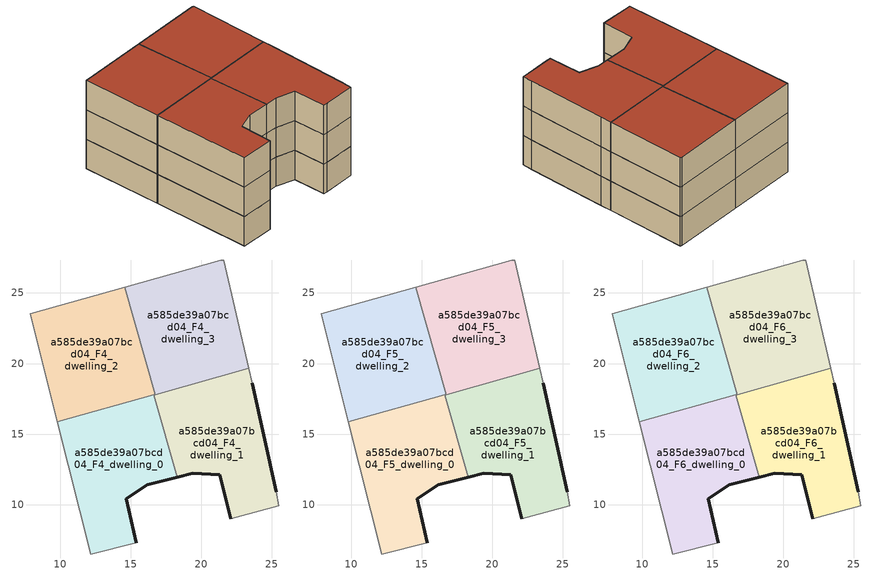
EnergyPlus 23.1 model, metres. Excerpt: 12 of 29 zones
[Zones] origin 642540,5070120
a585de39a07bcd04_F4_dwelling_0
 floor to a585de39a07bcd04_F3_dwelling_0 (EU_floor_Construction): 15.38,7.32 14.68,10.42 16.18,11.42 18.28,11.94 16.64,17.78 9.82,15.87 12.18,6.52 z12
 wall outside (EU_wall_Construction): 18.28,11.94 16.18,11.42 14.68,10.42 15.38,7.32 z12:15
 wall adiabatic (EU_wall_Construction): 15.38,7.32 12.18,6.52 9.82,15.87 z12:15
 wall to a585de39a07bcd04_F4_dwelling_1 (EU_wall_Construction): 16.64,17.78 18.28,11.94 z12:15
 wall to a585de39a07bcd04_F4_dwelling_2 (EU_wall_Construction): 9.82,15.87 16.64,17.78 z12:15
a585de39a07bcd04_F4_dwelling_1
 floor to a585de39a07bcd04_F3_dwelling_1 (EU_floor_Construction): 25.49,9.92 25.29,10.92 23.59,18.62 23.35,19.67 16.64,17.78 18.28,11.94 19.39,12.22 21.29,12.12 22.09,9.01 22.49,9.12 z12
 wall outside (EU_wall_Construction): 22.09,9.01 21.29,12.12 19.39,12.22 18.28,11.94 / 23.59,18.62 25.29,10.92 z12:15
 wall adiabatic (EU_wall_Construction): 23.35,19.67 23.59,18.62 / 25.29,10.92 25.49,9.92 22.49,9.12 22.09,9.01 z12:15
 wall to a585de39a07bcd04_F4_dwelling_3 (EU_wall_Construction): 16.73,17.81 23.35,19.67 z12:15
 wall to a585de39a07bcd04_F4_dwelling_2 (EU_wall_Construction): 16.64,17.78 16.73,17.81 z12:15
a585de39a07bcd04_F4_dwelling_2
 floor to a585de39a07bcd04_F3_dwelling_2 (EU_floor_Construction): 16.73,17.81 14.59,25.42 7.88,23.53 9.82,15.87 z12
 wall adiabatic (EU_wall_Construction): 9.82,15.87 7.88,23.53 14.59,25.42 z12:15
 wall to a585de39a07bcd04_F4_dwelling_3 (EU_wall_Construction): 14.59,25.42 16.73,17.81 z12:15
a585de39a07bcd04_F4_dwelling_3
 floor to a585de39a07bcd04_F3_dwelling_3 (EU_floor_Construction): 23.35,19.67 21.59,27.33 21.39,27.33 14.59,25.42 16.73,17.81 z12
 wall adiabatic (EU_wall_Construction): 14.59,25.42 21.39,27.33 21.59,27.33 23.35,19.67 z12:15
a585de39a07bcd04_F5_dwelling_0
 floor to a585de39a07bcd04_F4_dwelling_0 (EU_floor_Construction): 15.38,7.32 14.68,10.42 16.18,11.42 18.28,11.94 16.64,17.78 9.82,15.87 12.18,6.52 z15
 wall outside (EU_wall_Construction): 18.28,11.94 16.18,11.42 14.68,10.42 15.38,7.32 z15:18
 wall adiabatic (EU_wall_Construction): 15.38,7.32 12.18,6.52 9.82,15.87 z15:18
 wall to a585de39a07bcd04_F5_dwelling_1 (EU_wall_Construction): 16.64,17.78 18.28,11.94 z15:18
 wall to a585de39a07bcd04_F5_dwelling_2 (EU_wall_Construction): 9.82,15.87 16.64,17.78 z15:18
a585de39a07bcd04_F5_dwelling_1
 floor to a585de39a07bcd04_F4_dwelling_1 (EU_floor_Construction): 25.49,9.92 25.29,10.92 23.59,18.62 23.35,19.67 16.64,17.78 18.28,11.94 19.39,12.22 21.29,12.12 22.09,9.01 22.49,9.12 z15
 wall outside (EU_wall_Construction): 22.09,9.01 21.29,12.12 19.39,12.22 18.28,11.94 / 23.59,18.62 25.29,10.92 z15:18
 wall adiabatic (EU_wall_Construction): 23.35,19.67 23.59,18.62 / 25.29,10.92 25.49,9.92 22.49,9.12 22.09,9.01 z15:18
 wall to a585de39a07bcd04_F5_dwelling_3 (EU_wall_Construction): 16.73,17.81 23.35,19.67 z15:18
 wall to a585de39a07bcd04_F5_dwelling_2 (EU_wall_Construction): 16.64,17.78 16.73,17.81 z15:18
a585de39a07bcd04_F5_dwelling_2
 floor to a585de39a07bcd04_F4_dwelling_2 (EU_floor_Construction): 16.73,17.81 14.59,25.42 7.88,23.53 9.82,15.87 z15
 wall adiabatic (EU_wall_Construction): 9.82,15.87 7.88,23.53 14.59,25.42 z15:18
 wall to a585de39a07bcd04_F5_dwelling_3 (EU_wall_Construction): 14.59,25.42 16.73,17.81 z15:18
a585de39a07bcd04_F5_dwelling_3
 floor to a585de39a07bcd04_F4_dwelling_3 (EU_floor_Construction): 23.35,19.67 21.59,27.33 21.39,27.33 14.59,25.42 16.73,17.81 z15
 wall adiabatic (EU_wall_Construction): 14.59,25.42 21.39,27.33 21.59,27.33 23.35,19.67 z15:18
a585de39a07bcd04_F6_dwelling_0
 floor to a585de39a07bcd04_F5_dwelling_0 (EU_floor_Construction): 15.38,7.32 14.68,10.42 16.18,11.42 18.28,11.94 16.64,17.78 9.82,15.87 12.18,6.52 z18
 wall outside (EU_wall_Construction): 18.28,11.94 16.18,11.42 14.68,10.42 15.38,7.32 z18:21
 wall adiabatic (EU_wall_Construction): 15.38,7.32 12.18,6.52 9.82,15.87 z18:21
 wall to a585de39a07bcd04_F6_dwelling_1 (EU_wall_Construction): 16.64,17.78 18.28,11.94 z18:21
 wall to a585de39a07bcd04_F6_dwelling_2 (EU_wall_Construction): 9.82,15.87 16.64,17.78 z18:21
 roof outside (EU_roof_Construction): 16.64,17.78 18.28,11.94 16.18,11.42 14.68,10.42 15.38,7.32 12.18,6.52 9.82,15.87 z21
a585de39a07bcd04_F6_dwelling_1
 floor to a585de39a07bcd04_F5_dwelling_1 (EU_floor_Construction): 25.49,9.92 25.29,10.92 23.59,18.62 23.35,19.67 16.64,17.78 18.28,11.94 19.39,12.22 21.29,12.12 22.09,9.01 22.49,9.12 z18
 wall outside (EU_wall_Construction): 22.09,9.01 21.29,12.12 19.39,12.22 18.28,11.94 / 23.59,18.62 25.29,10.92 z18:21
 wall adiabatic (EU_wall_Construction): 23.35,19.67 23.59,18.62 / 25.29,10.92 25.49,9.92 22.49,9.12 22.09,9.01 z18:21
 wall to a585de39a07bcd04_F6_dwelling_3 (EU_wall_Construction): 16.73,17.81 23.35,19.67 z18:21
 wall to a585de39a07bcd04_F6_dwelling_2 (EU_wall_Construction): 16.64,17.78 16.73,17.81 z18:21
 roof outside (EU_roof_Construction): 23.35,19.67 23.59,18.62 25.29,10.92 25.49,9.92 22.49,9.12 22.09,9.01 21.29,12.12 19.39,12.22 18.28,11.94 16.64,17.78 z21
a585de39a07bcd04_F6_dwelling_2
 floor to a585de39a07bcd04_F5_dwelling_2 (EU_floor_Construction): 16.73,17.81 14.59,25.42 7.88,23.53 9.82,15.87 z18
 wall adiabatic (EU_wall_Construction): 9.82,15.87 7.88,23.53 14.59,25.42 z18:21
 wall to a585de39a07bcd04_F6_dwelling_3 (EU_wall_Construction): 14.59,25.42 16.73,17.81 z18:21
 roof outside (EU_roof_Construction): 14.59,25.42 16.73,17.81 9.82,15.87 7.88,23.53 z21
a585de39a07bcd04_F6_dwelling_3
 floor to a585de39a07bcd04_F5_dwelling_3 (EU_floor_Construction): 23.35,19.67 21.59,27.33 21.39,27.33 14.59,25.42 16.73,17.81 z18
 wall adiabatic (EU_wall_Construction): 14.59,25.42 21.39,27.33 21.59,27.33 23.35,19.67 z18:21
 roof outside (EU_roof_Construction): 21.59,27.33 23.35,19.67 16.73,17.81 14.59,25.42 21.39,27.33 z21
[Building]
EU S2 Campaign: North Axis=0; Terrain=City; Solar Distribution=FullExterior
[Site:Location]
Lyon-Bron: Latitude=45.75; Longitude=5; Time Zone=1; Elevation=198
[SizingPeriod:WeatherFileDays]
AnnualSizingPeriod: Begin Month=1; Begin Day of Month=1; End Month=12; End Day of Month=31; Day of Week for Start Day=Monday; Use Weather File Daylight Saving Period=No; Use Weather File Rain and Snow Indicators=No
[MATERIAL]
EU_InternalMass_Material: Roughness=MediumRough; Thickness=0.1; Conductivity=1; Density=1800; Specific Heat=900; Thermal Absorptance=0.9; Solar Absorptance=0.7; Visible Absorptance=0.7
[MATERIAL:NOMASS] Roughness=MediumRough; Thermal Absorptance=0.9; Solar Absorptance=0.7; Visible Absorptance=0.7
Name | Thermal Resistance
EU_wall_NoMass | 0.776494
EU_roof_NoMass | 0.486893
EU_floor_NoMass | 0.421597
[CONSTRUCTION]
EU_wall_Construction: EU_wall_NoMass
EU_roof_Construction: EU_roof_NoMass
EU_floor_Construction: EU_floor_NoMass
EU_InternalMass_Construction: EU_InternalMass_Material
[ZONE] Type=1; Multiplier=1; Ceiling Height=autocalculate; Floor Area=autocalculate; Part of Total Floor Area=Yes
Name | Volume
a585de39a07bcd04_F4_dwelling_0; a585de39a07bcd04_F5_dwelling_0; a585de39a07bcd04_F6_dwelling_0 | 167.685
a585de39a07bcd04_F4_dwelling_1; a585de39a07bcd04_F5_dwelling_1; a585de39a07bcd04_F6_dwelling_1 | 167.684
a585de39a07bcd04_F4_dwelling_2; a585de39a07bcd04_F5_dwelling_2; a585de39a07bcd04_F6_dwelling_2 | 167.691
a585de39a07bcd04_F4_dwelling_3; a585de39a07bcd04_F5_dwelling_3; a585de39a07bcd04_F6_dwelling_3 | 167.686
[INTERNALMASS] Construction=EU_InternalMass_Construction
Name | Zone or ZoneList | Surface Area
a585de39a07bcd04_F4_dwelling_0_EU_InternalMass | a585de39a07bcd04_F4_dwelling_0 | 55.8948
a585de39a07bcd04_F4_dwelling_1_EU_InternalMass | a585de39a07bcd04_F4_dwelling_1 | 55.8949
a585de39a07bcd04_F4_dwelling_2_EU_InternalMass | a585de39a07bcd04_F4_dwelling_2 | 55.8979
a585de39a07bcd04_F4_dwelling_3_EU_InternalMass | a585de39a07bcd04_F4_dwelling_3 | 55.8955
a585de39a07bcd04_F5_dwelling_0_EU_InternalMass | a585de39a07bcd04_F5_dwelling_0 | 55.8948
a585de39a07bcd04_F5_dwelling_1_EU_InternalMass | a585de39a07bcd04_F5_dwelling_1 | 55.8949
a585de39a07bcd04_F5_dwelling_2_EU_InternalMass | a585de39a07bcd04_F5_dwelling_2 | 55.8979
a585de39a07bcd04_F5_dwelling_3_EU_InternalMass | a585de39a07bcd04_F5_dwelling_3 | 55.8955
a585de39a07bcd04_F6_dwelling_0_EU_InternalMass | a585de39a07bcd04_F6_dwelling_0 | 55.8948
a585de39a07bcd04_F6_dwelling_1_EU_InternalMass | a585de39a07bcd04_F6_dwelling_1 | 55.8949
a585de39a07bcd04_F6_dwelling_2_EU_InternalMass | a585de39a07bcd04_F6_dwelling_2 | 55.8979
a585de39a07bcd04_F6_dwelling_3_EU_InternalMass | a585de39a07bcd04_F6_dwelling_3 | 55.8955
[OTHEREQUIPMENT] Fuel Type=Electricity; Design Level Calculation Method=Watts/Area; Power per Zone Floor Area=1; Fraction Latent=0; Fraction Radiant=0; Fraction Lost=0; Carbon Dioxide Generation Rate=0; EndUse Subcategory=EU_Step8_InternalGains
Name | Zone or ZoneList or Space or SpaceList | Schedule
EU_Step8_InternalGain_a585de39a07bcd04_F4_dwelling_0_f000 | a585de39a07bcd04_F4_dwelling_0 | EU_Step8_GainSchedule_a585de39a07bcd04_F4_dwelling_0_f000
EU_Step8_InternalGain_a585de39a07bcd04_F4_dwelling_1_f000 | a585de39a07bcd04_F4_dwelling_1 | EU_Step8_GainSchedule_a585de39a07bcd04_F4_dwelling_1_f000
EU_Step8_InternalGain_a585de39a07bcd04_F4_dwelling_2_f000 | a585de39a07bcd04_F4_dwelling_2 | EU_Step8_GainSchedule_a585de39a07bcd04_F4_dwelling_2_f000
EU_Step8_InternalGain_a585de39a07bcd04_F4_dwelling_3_f000 | a585de39a07bcd04_F4_dwelling_3 | EU_Step8_GainSchedule_a585de39a07bcd04_F4_dwelling_3_f000
EU_Step8_InternalGain_a585de39a07bcd04_F5_dwelling_0_f000 | a585de39a07bcd04_F5_dwelling_0 | EU_Step8_GainSchedule_a585de39a07bcd04_F5_dwelling_0_f000
EU_Step8_InternalGain_a585de39a07bcd04_F5_dwelling_1_f000 | a585de39a07bcd04_F5_dwelling_1 | EU_Step8_GainSchedule_a585de39a07bcd04_F5_dwelling_1_f000
EU_Step8_InternalGain_a585de39a07bcd04_F5_dwelling_2_f000 | a585de39a07bcd04_F5_dwelling_2 | EU_Step8_GainSchedule_a585de39a07bcd04_F5_dwelling_2_f000
EU_Step8_InternalGain_a585de39a07bcd04_F5_dwelling_3_f000 | a585de39a07bcd04_F5_dwelling_3 | EU_Step8_GainSchedule_a585de39a07bcd04_F5_dwelling_3_f000
EU_Step8_InternalGain_a585de39a07bcd04_F6_dwelling_0_f000 | a585de39a07bcd04_F6_dwelling_0 | EU_Step8_GainSchedule_a585de39a07bcd04_F6_dwelling_0_f000
EU_Step8_InternalGain_a585de39a07bcd04_F6_dwelling_1_f000 | a585de39a07bcd04_F6_dwelling_1 | EU_Step8_GainSchedule_a585de39a07bcd04_F6_dwelling_1_f000
EU_Step8_InternalGain_a585de39a07bcd04_F6_dwelling_2_f000 | a585de39a07bcd04_F6_dwelling_2 | EU_Step8_GainSchedule_a585de39a07bcd04_F6_dwelling_2_f000
EU_Step8_InternalGain_a585de39a07bcd04_F6_dwelling_3_f000 | a585de39a07bcd04_F6_dwelling_3 | EU_Step8_GainSchedule_a585de39a07bcd04_F6_dwelling_3_f000
[ZONEVENTILATION:DESIGNFLOWRATE] Schedule=EU_AlwaysOn; Design Flow Rate Calculation Method=AirChanges/Hour; Air Changes per Hour=0.693814; Ventilation Type=Natural; Fan Pressure Rise=0; Fan Total Efficiency=1; Constant Term Coefficient=1; Temperature Term Coefficient=0; Velocity Term Coefficient=0; Velocity Squared Term Coefficient=0; Minimum Indoor Temperature=-100; Maximum Indoor Temperature=100; Delta Temperature=-100; Minimum Outdoor Temperature=-100; Maximum Outdoor Temperature=100; Maximum Wind Speed=40
Name | Zone or ZoneList or Space or SpaceList
EU_ConstantAir_a585de39a07bcd04_F4_dwelling_0 | a585de39a07bcd04_F4_dwelling_0
EU_ConstantAir_a585de39a07bcd04_F4_dwelling_1 | a585de39a07bcd04_F4_dwelling_1
EU_ConstantAir_a585de39a07bcd04_F4_dwelling_2 | a585de39a07bcd04_F4_dwelling_2
EU_ConstantAir_a585de39a07bcd04_F4_dwelling_3 | a585de39a07bcd04_F4_dwelling_3
EU_ConstantAir_a585de39a07bcd04_F5_dwelling_0 | a585de39a07bcd04_F5_dwelling_0
EU_ConstantAir_a585de39a07bcd04_F5_dwelling_1 | a585de39a07bcd04_F5_dwelling_1
EU_ConstantAir_a585de39a07bcd04_F5_dwelling_2 | a585de39a07bcd04_F5_dwelling_2
EU_ConstantAir_a585de39a07bcd04_F5_dwelling_3 | a585de39a07bcd04_F5_dwelling_3
EU_ConstantAir_a585de39a07bcd04_F6_dwelling_0 | a585de39a07bcd04_F6_dwelling_0
EU_ConstantAir_a585de39a07bcd04_F6_dwelling_1 | a585de39a07bcd04_F6_dwelling_1
EU_ConstantAir_a585de39a07bcd04_F6_dwelling_2 | a585de39a07bcd04_F6_dwelling_2
EU_ConstantAir_a585de39a07bcd04_F6_dwelling_3 | a585de39a07bcd04_F6_dwelling_3
[HVACTEMPLATE:THERMOSTAT] Constant Heating Setpoint=20; Constant Cooling Setpoint=50
EU_HeatOnly_a585de39a07bcd04_F2_dwelling_3; EU_HeatOnly_a585de39a07bcd04_F3_dwelling_0; EU_HeatOnly_a585de39a07bcd04_F3_dwelling_1; EU_HeatOnly_a585de39a07bcd04_F3_dwelling_2; EU_HeatOnly_a585de39a07bcd04_F3_dwelling_3; EU_HeatOnly_a585de39a07bcd04_F4_dwelling_0; EU_HeatOnly_a585de39a07bcd04_F4_dwelling_1; EU_HeatOnly_a585de39a07bcd04_F4_dwelling_2; EU_HeatOnly_a585de39a07bcd04_F4_dwelling_3; EU_HeatOnly_a585de39a07bcd04_F5_dwelling_0; EU_HeatOnly_a585de39a07bcd04_F5_dwelling_1; EU_HeatOnly_a585de39a07bcd04_F5_dwelling_2; EU_HeatOnly_a585de39a07bcd04_F5_dwelling_3; EU_HeatOnly_a585de39a07bcd04_F6_dwelling_0; EU_HeatOnly_a585de39a07bcd04_F6_dwelling_1; EU_HeatOnly_a585de39a07bcd04_F6_dwelling_2; EU_HeatOnly_a585de39a07bcd04_F6_dwelling_3
[HVACTEMPLATE:ZONE:IDEALLOADSAIRSYSTEM] System Availability Schedule=EU_AlwaysOn; Maximum Heating Supply Air Temperature=50; Minimum Cooling Supply Air Temperature=13; Maximum Heating Supply Air Humidity Ratio=0.0156; Minimum Cooling Supply Air Humidity Ratio=0.0077; Heating Limit=NoLimit; Cooling Limit=NoLimit; Heating Availability Schedule=EU_AlwaysOn; Cooling Availability Schedule=EU_CoolingOff; Dehumidification Control Type=ConstantSensibleHeatRatio; Cooling Sensible Heat Ratio=0.7; Dehumidification Setpoint=60; Humidification Control Type=None; Humidification Setpoint=30; Outdoor Air Method=None; Outdoor Air Flow Rate per Person=0.00944; Outdoor Air Flow Rate per Zone Floor Area=0; Outdoor Air Flow Rate per Zone=0; Demand Controlled Ventilation Type=None; Outdoor Air Economizer Type=NoEconomizer; Heat Recovery Type=None; Sensible Heat Recovery Effectiveness=0.7; Latent Heat Recovery Effectiveness=0.65
Name | Template Thermostat
a585de39a07bcd04_F4_dwelling_0 | EU_HeatOnly_a585de39a07bcd04_F4_dwelling_0
a585de39a07bcd04_F4_dwelling_1 | EU_HeatOnly_a585de39a07bcd04_F4_dwelling_1
a585de39a07bcd04_F4_dwelling_2 | EU_HeatOnly_a585de39a07bcd04_F4_dwelling_2
a585de39a07bcd04_F4_dwelling_3 | EU_HeatOnly_a585de39a07bcd04_F4_dwelling_3
a585de39a07bcd04_F5_dwelling_0 | EU_HeatOnly_a585de39a07bcd04_F5_dwelling_0
a585de39a07bcd04_F5_dwelling_1 | EU_HeatOnly_a585de39a07bcd04_F5_dwelling_1
a585de39a07bcd04_F5_dwelling_2 | EU_HeatOnly_a585de39a07bcd04_F5_dwelling_2
a585de39a07bcd04_F5_dwelling_3 | EU_HeatOnly_a585de39a07bcd04_F5_dwelling_3
a585de39a07bcd04_F6_dwelling_0 | EU_HeatOnly_a585de39a07bcd04_F6_dwelling_0
a585de39a07bcd04_F6_dwelling_1 | EU_HeatOnly_a585de39a07bcd04_F6_dwelling_1
a585de39a07bcd04_F6_dwelling_2 | EU_HeatOnly_a585de39a07bcd04_F6_dwelling_2
a585de39a07bcd04_F6_dwelling_3 | EU_HeatOnly_a585de39a07bcd04_F6_dwelling_3
[SIZING:ZONE] Zone Cooling Design Supply Air Temperature Input Method=SupplyAirTemperature; Zone Cooling Design Supply Air Temperature=13; Zone Heating Design Supply Air Temperature Input Method=SupplyAirTemperature; Zone Heating Design Supply Air Temperature=50; Zone Cooling Design Supply Air Humidity Ratio=0.008; Zone Heating Design Supply Air Humidity Ratio=0.008; Cooling Design Air Flow Method=DesignDay; Cooling Design Air Flow Rate=0; Cooling Minimum Air Flow per Zone Floor Area=0.000762; Cooling Minimum Air Flow=0; Cooling Minimum Air Flow Fraction=0.2; Heating Design Air Flow Method=DesignDay; Heating Design Air Flow Rate=0; Heating Maximum Air Flow per Zone Floor Area=0.002032; Heating Maximum Air Flow=0.141576; Heating Maximum Air Flow Fraction=0.3; Account for Dedicated Outdoor Air System=No; Dedicated Outdoor Air System Control Strategy=NeutralSupplyAir; Dedicated Outdoor Air Low Setpoint Temperature for Design=autosize; Dedicated Outdoor Air High Setpoint Temperature for Design=autosize; Zone Load Sizing Method=Sensible Load Only No Latent Load; Zone Latent Cooling Design Supply Air Humidity Ratio Input Method=HumidityRatioDifference; Zone Cooling Design Supply Air Humidity Ratio Difference=0.005; Zone Latent Heating Design Supply Air Humidity Ratio Input Method=HumidityRatioDifference; Zone Humidification Design Supply Air Humidity Ratio Difference=0.005
a585de39a07bcd04_F4_dwelling_0; a585de39a07bcd04_F4_dwelling_1; a585de39a07bcd04_F4_dwelling_2; a585de39a07bcd04_F4_dwelling_3; a585de39a07bcd04_F5_dwelling_0; a585de39a07bcd04_F5_dwelling_1; a585de39a07bcd04_F5_dwelling_2; a585de39a07bcd04_F5_dwelling_3; a585de39a07bcd04_F6_dwelling_0; a585de39a07bcd04_F6_dwelling_1; a585de39a07bcd04_F6_dwelling_2; a585de39a07bcd04_F6_dwelling_3
[SCHEDULE:CONSTANT]
Name | Hourly Value
EU_AlwaysOn | 1
EU_CoolingOff | 0
[SCHEDULE:FILE] Column Number=1; Rows to Skip at Top=0; Number of Hours of Data=8760; Column Separator=Comma; Interpolate to Timestep=No; Minutes per Item=60; Adjust Schedule for Daylight Savings=Yes
Name | File
EU_Step8_GainSchedule_a585de39a07bcd04_F4_dwelling_0_f000 | ../../schedules/a585de39a07bcd04/a585de39a07bcd04_F4_dwelling_0_f000_gain.csv
EU_Step8_GainSchedule_a585de39a07bcd04_F4_dwelling_1_f000 | ../../schedules/a585de39a07bcd04/a585de39a07bcd04_F4_dwelling_1_f000_gain.csv
EU_Step8_GainSchedule_a585de39a07bcd04_F4_dwelling_2_f000 | ../../schedules/a585de39a07bcd04/a585de39a07bcd04_F4_dwelling_2_f000_gain.csv
EU_Step8_GainSchedule_a585de39a07bcd04_F4_dwelling_3_f000 | ../../schedules/a585de39a07bcd04/a585de39a07bcd04_F4_dwelling_3_f000_gain.csv
EU_Step8_GainSchedule_a585de39a07bcd04_F5_dwelling_0_f000 | ../../schedules/a585de39a07bcd04/a585de39a07bcd04_F5_dwelling_0_f000_gain.csv
EU_Step8_GainSchedule_a585de39a07bcd04_F5_dwelling_1_f000 | ../../schedules/a585de39a07bcd04/a585de39a07bcd04_F5_dwelling_1_f000_gain.csv
EU_Step8_GainSchedule_a585de39a07bcd04_F5_dwelling_2_f000 | ../../schedules/a585de39a07bcd04/a585de39a07bcd04_F5_dwelling_2_f000_gain.csv
EU_Step8_GainSchedule_a585de39a07bcd04_F5_dwelling_3_f000 | ../../schedules/a585de39a07bcd04/a585de39a07bcd04_F5_dwelling_3_f000_gain.csv
EU_Step8_GainSchedule_a585de39a07bcd04_F6_dwelling_0_f000 | ../../schedules/a585de39a07bcd04/a585de39a07bcd04_F6_dwelling_0_f000_gain.csv
EU_Step8_GainSchedule_a585de39a07bcd04_F6_dwelling_1_f000 | ../../schedules/a585de39a07bcd04/a585de39a07bcd04_F6_dwelling_1_f000_gain.csv
EU_Step8_GainSchedule_a585de39a07bcd04_F6_dwelling_2_f000 | ../../schedules/a585de39a07bcd04/a585de39a07bcd04_F6_dwelling_2_f000_gain.csv
EU_Step8_GainSchedule_a585de39a07bcd04_F6_dwelling_3_f000 | ../../schedules/a585de39a07bcd04/a585de39a07bcd04_F6_dwelling_3_f000_gain.csv
